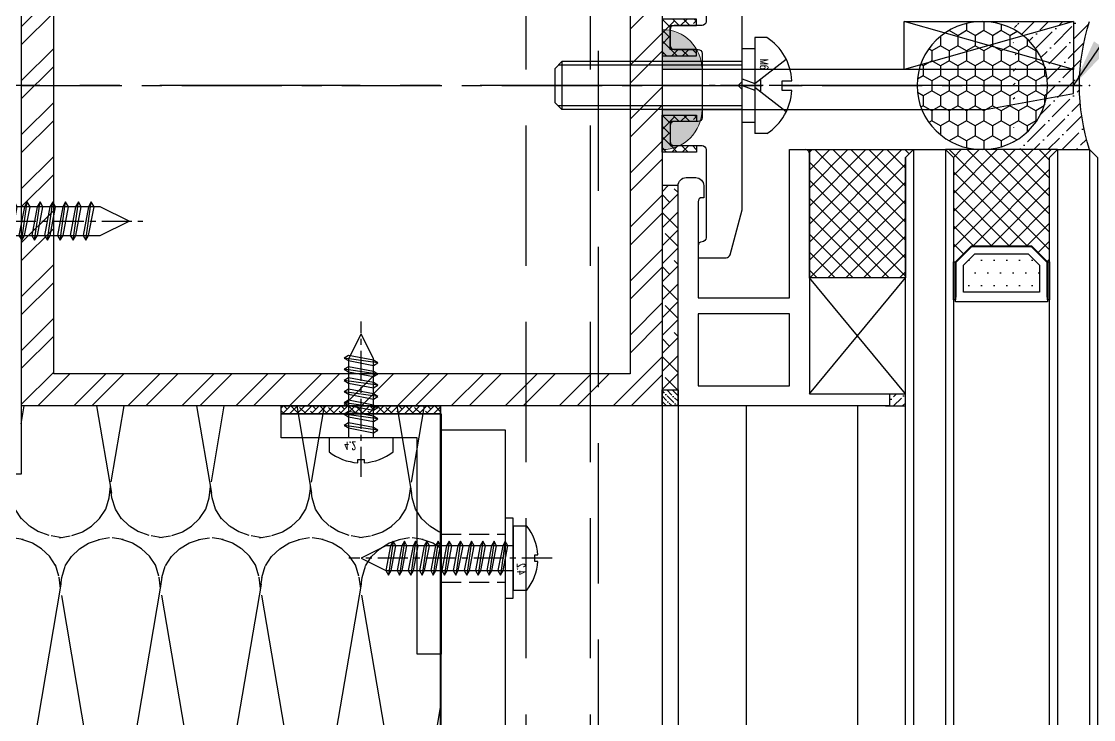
# Model space of a CAD drawing. Extents: x -160106 to 966792, y -663931 to 1550022.
# Drawn here: x -71054.2 to -70920.3, y -85244.6 to -85157.4 of the extents above; entities that cross this region are included whole.
import ezdxf
from ezdxf.enums import TextEntityAlignment as Align
from ezdxf.xclip import XClip

# ---------------------------------------------------------------- set-up
doc = ezdxf.new("R2010")
doc.units = 0
for name, pattern in [('AUSGEZOGEN', [0]), ('CENTER', [2, 1.25, -0.25, 0.25, -0.25]), ('ZN-CENTER', [2, 1.25, -0.25, 0.25, -0.25]), ('ZN-DASH', [0.35, 0.25, -0.1])]:
    doc.linetypes.add(name, pattern=pattern)
for name, color, linetype in [('!ZN1-填充-8', 8, 'Continuous'), ('!ZN3-其它材质幕墙-60', 60, 'Continuous'), ('!ZN3-玻璃幕墙-4', 4, 'Continuous'), ('!ZN4-辅助材料-1', 1, 'Continuous'), ('!ZN4-配件-11', 11, 'Continuous'), ('!ZN5-钢材投影-40', 40, 'Continuous'), ('!ZN5-铝材投影-112', 112, 'Continuous'), ('!ZN5-铝材断面-6', 6, 'Continuous'), ('!ZN6-虚线-8', 8, 'ZN-DASH'), ('!ZN6-轴线-1', 1, 'ZN-CENTER'), ('11紧固件', 11, 'Continuous'), ('2钢材断面', 2, 'Continuous'), ('A-HATCH-2', 251, 'Continuous'), ('A-SFCE', 30, 'Continuous'), ('A_Hatch', 8, 'Continuous'), ('DIM', 173, 'Continuous'), ('Fill', 8, 'Continuous'), ('ZX', 240, 'CENTER'), ('型材截面颜色', 253, 'Continuous')]:
    doc.layers.add(name, color=color, linetype=linetype)
for name, color, linetype, lineweight in [('0CABR-填充', 8, 'Continuous', 5), ('0CABR-密封材料、垫片', 195, 'Continuous', 9), ('0填充', 8, 'Continuous', 13)]:
    doc.layers.add(name, color=color, linetype=linetype, lineweight=lineweight)
doc.styles.add('DHTEXT-1', font='ROMANS.shx', dxfattribs={"width": 0.7, "bigfont": 'CHINESE.shx'})
doc.dimstyles.new('ZN4', dxfattribs={"dimscale": 4, "dimtxt": 2.5, "dimasz": 1.5, "dimexe": 1, "dimexo": 2, "dimgap": 0.9, "dimtad": 1, "dimdec": 0, "dimdsep": 46, "dimtxsty": 'DHTEXT-1', "dimblk": 'ARCHTICK', "dimcen": 2.5, "dimclrd": 173, "dimclre": 173, "dimclrt": 7, "dimazin": 2, "dimtfac": 1, "dimtix": 1, "dimtmove": 2, "dimatfit": 3, "dimfxl": 0, "dimarcsym": 0})

# ---------------------------------------------------------------- blocks, each defined once
blk = doc.blocks.new('20250822090122')
at = {"layer": 'A_Hatch'}
h = blk.add_hatch(dxfattribs=at)
h.set_pattern_fill('ANSI32', color=256)
h.set_pattern_definition([(45, (-80, -40), (-3.367596045400933, 3.367596045400933), []), (45, (-77.75493500000448, -40), (-3.367596045400933, 3.367596045400933), [])])
h.paths.add_polyline_path([(0, 40), (-80, 40), (-80, -40), (0, -40)])
h.paths.add_polyline_path([(-4, 36), (-4, -36), (-76, -36), (-76, 36)], flags=16)
at = {"layer": '2钢材断面'}
for points in [[(-80, 40), (0, 40), (0, -40), (-80, -40)], [(-76, 36), (-4, 36), (-4, -36), (-76, -36)]]:
    blk.add_lwpolyline(points, close=True, dxfattribs=at)
blk = doc.blocks.new('20230625105620')
at = {"layer": '0CABR-填充'}
h = blk.add_hatch(dxfattribs=at)
h.set_pattern_fill('ANSI38', color=256, scale=0.3, angle=90.00000000000001)
h.set_pattern_definition([(135, (669.6330778690171, -11486.45394119481), (-0.6735192090801863, -0.6735192090801866), []), (225, (669.6330778690171, -11486.45394119481), (-0.6735192090801858, -2.02055762724056), [2.38125, -1.42875])])
h.paths.add_polyline_path([(-5.199999999720603, 3.69999999992433), (-5.199999999953434, 4.500000000203727), (-8.5, 4.499999999970896), (-8.49999999976717, 7.499999999970896), (-5.199999999953434, 7.499999999970896), (-5.199999999953434, 8.300000000017462), (-9.49999999976717, 8.300000000017462), (-9.5, 3.69999999992433)])
h = blk.add_hatch(dxfattribs=at)
h.set_pattern_fill('ANSI38', color=256, scale=0.3, angle=90)
h.set_pattern_definition([(135, (669.6330778690754, -11486.45394119481), (-0.6735192090801865, -0.6735192090801864), []), (225, (669.6330778690754, -11486.45394119481), (-0.6735192090801867, -2.020557627240559), [2.38125, -1.42875])])
h.paths.add_polyline_path([(-5.199999999662396, 3.69999999992433), (-5.199999999895226, 4.500000000203727), (-8.499999999941792, 4.499999999970896), (-8.499999999708962, 7.499999999970896), (-5.199999999895226, 7.499999999970896), (-5.199999999895226, 8.300000000017462), (-9.499999999708962, 8.300000000017462), (-9.499999999941792, 3.69999999992433)])
h = blk.add_hatch(dxfattribs=at)
h.set_pattern_fill('ANSI38', color=256, scale=0.3, angle=90.00000000000001)
h.set_pattern_definition([(135, (669.6330778687843, -11498.45394119481), (-0.6735192090801863, -0.6735192090801866), []), (225, (669.6330778687843, -11498.45394119481), (-0.6735192090801858, -2.02055762724056), [2.38125, -1.42875])])
h.paths.add_polyline_path([(-5.199999999953434, -8.30000000007567), (-5.200000000186265, -7.499999999796273), (-8.50000000023283, -7.500000000029104), (-8.5, -4.500000000029104), (-5.200000000186265, -4.500000000029104), (-5.200000000186265, -3.699999999982538), (-9.5, -3.699999999982538), (-9.50000000023283, -8.30000000007567)])
h = blk.add_hatch(dxfattribs=at)
h.set_pattern_fill('ANSI38', color=256, scale=0.3, angle=90)
h.set_pattern_definition([(135, (669.6330778688425, -11498.45394119481), (-0.6735192090801865, -0.6735192090801864), []), (225, (669.6330778688425, -11498.45394119481), (-0.6735192090801867, -2.020557627240559), [2.38125, -1.42875])])
h.paths.add_polyline_path([(-5.199999999895226, -8.30000000007567), (-5.200000000128057, -7.499999999796273), (-8.500000000174623, -7.500000000029104), (-8.499999999941792, -4.500000000029104), (-5.200000000128057, -4.500000000029104), (-5.200000000128057, -3.699999999982538), (-9.499999999941792, -3.699999999982538), (-9.500000000174623, -8.30000000007567)])
at = {"layer": '!ZN4-辅助材料-1'}
for points in [[(-5.199999999662396, 3.69999999992433), (-5.199999999895226, 4.500000000203727), (-8.499999999941792, 4.499999999970896), (-8.499999999708962, 7.499999999970896), (-5.199999999895226, 7.499999999970896), (-5.199999999895226, 8.300000000017462), (-9.499999999708962, 8.300000000017462), (-9.499999999941792, 3.69999999992433), (-5.199999999662396, 3.69999999992433)], [(-5.199999999662396, -3.700000000215368), (-5.199999999895226, -4.500000000261934), (-8.499999999941792, -4.500000000261934), (-8.499999999708962, -7.500000000029104), (-5.199999999895226, -7.500000000261934), (-5.199999999895226, -8.30000000007567), (-9.499999999708962, -8.30000000007567), (-9.499999999941792, -3.699999999982538), (-5.199999999662396, -3.700000000215368)]]:
    blk.add_lwpolyline(points, dxfattribs=at)
at = {"layer": '!ZN5-铝材投影-112'}
blk.add_lwpolyline([(-4.499999999767169, 3.999999999970896), (-4.5, -4.000000000029104, -0.4142135623702536), (-4.999999999767169, -4.500000000029104), (-7.999999999767169, -4.500000000029104, 0.414213562373095), (-8.49999999976717, -5.000000000029104), (-8.49999999976717, -7.000000000029104, 0.414213562373095), (-7.999999999767169, -7.500000000029104), (-4.499999999476131, -7.500000000025466, -0.414213562373095), (-3.999999999476131, -8.000000000025466), (-3.999999999476131, -19.00000000002547, -0.414213562373095), (-4.499999999476131, -19.50000000002547, 0.414213562373095), (-4.999999999476131, -20.00000000002547), (-4.999999999476131, -21.50000000002547), (-1.491358648519963, -21.5000000000291, 0.3394542588629411), (-1.008395735407248, -21.12940952254576), (0.5, -15.5000000000291), (0.5, -0.5000000000291038), (0, -2.91038304567337e-11), (0.5, 0.4999999999708962), (0.5000000002328306, 15.4999999999709), (-1.008395735174417, 21.12940952248755, 0.3394542588629411), (-1.491358648519963, 21.4999999999709), (-4.999999999476131, 21.49999999996726), (-4.999999999476131, 19.99999999996726, 0.414213562373095), (-4.499999999476131, 19.49999999996726, -0.414213562373095), (-3.999999999476131, 18.99999999996726), (-3.999999999476131, 7.999999999967258, -0.414213562373095), (-4.499999999476131, 7.499999999967258), (-7.999999999767169, 7.499999999970896, 0.414213562373095), (-8.49999999976717, 6.999999999970896), (-8.49999999976717, 4.999999999970896, 0.414213562373095), (-7.999999999767169, 4.499999999970896), (-4.999999999767169, 4.499999999970896, -0.4142135623688329), (-4.499999999767169, 3.999999999970896)], format="xyb", close=True, dxfattribs=at)
at = {"layer": '0CABR-密封材料、垫片'}
for points in [[(-5.199999999720603, 3.69999999992433), (-5.199999999953434, 4.500000000203727), (-8.5, 4.499999999970896), (-8.49999999976717, 7.499999999970896), (-5.199999999953434, 7.499999999970896), (-5.199999999953434, 8.300000000017462), (-9.49999999976717, 8.300000000017462), (-9.5, 3.69999999992433), (-5.199999999720603, 3.69999999992433)], [(-5.199999999720603, -3.700000000215368), (-5.199999999953434, -4.500000000261934), (-8.5, -4.500000000261934), (-8.49999999976717, -7.500000000029104), (-5.199999999953434, -7.500000000261934), (-5.199999999953434, -8.30000000007567), (-9.49999999976717, -8.30000000007567), (-9.5, -3.699999999982538), (-5.199999999720603, -3.700000000215368)]]:
    blk.add_lwpolyline(points, dxfattribs=at)
blk = doc.blocks.new('*U3024')
at = {"linetype": 'ByBlock', "ltscale": 10}
for p, q in [((-3.099760062443238, 5.999999999999091), (-1.5997600624396, 5.999999999999091)), ((-1.5997600624396, -5.999999999999091), (-1.5997600624396, 5.999999999999091)), ((-1.5997600624396, -4.620044984873882), (-1.5997600624396, 4.620044984872013)), ((-1.5997600624396, 4.620044984872013), (0, 4.620044984872013)), ((0, 4.620044984872013), (0, -4.620044984873882)), ((-5.512308570388996, 3.264313849224891), (-1.5997600624396, 0.2324707128979036)), ((2.220446049250313e-16, 3.000000000002645), (22.5002399375644, 3.000000000000339)), ((22.50023993756076, -2.999999999986928), (22.50023993755713, 3.000000000014891)), ((22.50023993755713, 3.000000000014891), (23.40023993755858, 2.100000000013436)), ((2.220446049250313e-16, 2.55000000000389), (22.95023993756877, 2.549999999997793)), ((23.40023993756222, -2.100000000009119), (23.40023993755858, 2.100000000013436)), ((-6.199760062438145, 0.5999999999958163), (-4.999760062433779, 0.5999999999976353)), ((-4.999760062433779, 0.5999999999976353), (-4.999760062433779, -0.5999999999994543)), ((-2.359507198434585, 0.8212005739923881), (-2.359507198434585, -0.8212005739890408)), ((0, -9.343636975245317e-13), (-1.5997600624396, 0.5822434348437788)), ((-4.999760062433779, -0.5999999999994543), (-6.200041946336569, -0.6000000000067303)), ((-5.512308570388996, -3.264313849219434), (-1.5997600624396, -0.2324707128950645)), ((-0.0001236077368957922, -0.834518847842471), (-1.599883670176496, -0.2522754129977578)), ((0, -2.549999999996544), (22.95023993757604, -2.549999999997114)), ((22.50023993755713, -3.000000000014213), (23.40023993755858, -2.100000000012757)), ((2.220446049250313e-16, -2.999999999997355), (22.50023993756804, -2.999999999999661)), ((0, -4.620044984873882), (-1.5997600624396, -4.620044984873882)), ((-3.0997600624396, -5.999999999999091), (-1.5997600624396, -5.999999999999091))]:
    blk.add_line(p, q, dxfattribs=at)
at = {"color": 0, "linetype": 'ZN-CENTER', "ltscale": 3}
blk.add_line((-7.149760062439595, 2.968965134506063e-13), (25.2002399375604, 2.456684181638768e-12), dxfattribs=at)
at = {"linetype": 'ByBlock', "ltscale": 10}
for centre, radius, start, end in [((0.6289204536260513, 0.2696463704114649), 6.836666666661672, 123.0516276806388, 177.2303399897559), ((0.6289204536260513, -0.2696463704151029), 6.836666666662514, 182.7696600102441, 236.9483723193611)]:
    blk.add_arc(centre, radius, start, end, dxfattribs=at)
at = {"layer": 'Defpoints', "color": 0, "ltscale": 10, "style": 'DHTEXT-1', "width": 0.7}
blk.add_text('M6', height=1, rotation=90, dxfattribs=at).set_placement((-2.254738332375523, -2.651439335049475), align=Align.CENTER)
blk = doc.blocks.new('16胶缝')
at = {"layer": '!ZN1-填充-8', "ltscale": 0.1}
h = blk.add_hatch(dxfattribs=at)
h.set_pattern_fill('HONEY', color=256, scale=10, style=0)
h.set_pattern_definition([(4.818975183877585e-15, (-19679.56000236233, -11324.37131966545), (1.875, 1.08253175), [1.25, -2.5]), (120, (-19679.56000236233, -11324.37131966545), (-1.874999995903225, 1.082531757095823), [1.249999999999998, -2.499999999999997]), (60.00000000000003, (-19679.56000236233, -11324.37131966545), (4.096775418904741e-09, 2.165063507095822), [-2.499999999999998, 1.249999999999999])])
edge = h.paths.add_edge_path()
edge.add_ellipse((8.000000000182808, 13.40127735032729), major_axis=(-1.852811262691897e-12, -8.148750109612592), ratio=0.9817456533069091, start_angle=0, end_angle=360)
h = blk.add_hatch(dxfattribs=at)
h.set_pattern_fill('ANSI36', color=256, scale=10, style=0)
h.set_pattern_definition([(45.00000000000003, (-19679.575386873, -11324.37131966545), (0.6629126073623883, 2.430679560328756), [3.125, -0.625, 0, -0.625])])
edge = h.paths.add_edge_path()
edge.add_ellipse((8.015384510843433, 13.40127735032729), major_axis=(0.8733517820453444, 8.103544729698486), ratio=0.9813319895029027, start_angle=124.6262873536864, end_angle=247.3977371599691, ccw=False)
edge.add_arc((0.0005942590132690384, 10.19757702908555), 1.197577176534192, 269.97156881858757, 324.48671338471985, ccw=False)
edge.add_line((1.455191522836685e-11, 8.999999999992724), (1.091393642127514e-11, -1.818989403545856e-12))
edge.add_arc((8.000000000015461, -24.92179927315374), 26.17434008740905, 432.2031562990745, 467.7968437009381, ccw=False)
edge.add_line((16.00000000001455, 0), (16.00000000001091, 9.000000000003638))
edge.add_arc((16.00645417175474, 10.22705133927502), 1.227068313314542, 216.5905572920867, 269.6986325029304, ccw=False)
at = {"layer": '!ZN4-辅助材料-1', "color": 1, "ltscale": 0.1}
blk.add_arc((8.000000000014552, -24.92179927313555), 26.17434008739207, 72.20315629866607, 107.7968437013339, dxfattribs=at)
blk.add_ellipse((8.000000000182808, 13.40127735032729), major_axis=(-1.852811262691897e-12, -8.148750109612592), ratio=0.9817456533069091, dxfattribs=at)
blk.add_point((8.000000000014552, 7.275957614183426e-12), dxfattribs=at)
blk = doc.blocks.new('胶缝断面')
at = {"color": 7, "ltscale": 0.1, "extrusion": (0, 0, -1), "zscale": -1, "rotation": 180}
blk.add_blockref('16胶缝', (8, 5.456968210637569e-12), dxfattribs=at)
blk = doc.blocks.new('20230625110549')
at = {"layer": '!ZN1-填充-8', "ltscale": 20}
h = blk.add_hatch(color=256, dxfattribs=at)
h.dxf.hatch_style = 1
h.paths.add_polyline_path([(0, 5), (0, 0), (5, 0, 0.4142135623730951)])
at = {"layer": '0CABR-填充', "ltscale": 20}
blk.add_line((0, 0), (0, 5), dxfattribs=at)
blk.add_arc((0, 0), 5, 0, 90, dxfattribs=at)
blk = doc.blocks.new('20250822103150', base_point=(-89262.55327602196, -87415.13117897836))
at = {"layer": '!ZN4-辅助材料-1'}
blk.add_lwpolyline([(-89131.15327524142, -87413.13117784284), (-89152.31959590278, -87413.13230322828), (-89152.31959575377, -87407.13276996238), (-89131.15327509241, -87407.13164457693), (-89131.15327524142, -87413.13117784284), (-89152.31959575377, -87407.13276996238), (-89131.15327509241, -87407.13164457693), (-89152.31959590278, -87413.13230322828)], dxfattribs=at)
at = {"layer": '!ZN5-钢材投影-40'}
blk.add_lwpolyline([(-89142.15327716633, -87418.13194908516), (-89131.15327524142, -87416.13194908516), (-89131.15327524142, -87413.13117784284), (-89182.55327602196, -87413.13117784284), (-89182.55327602196, -87418.13117784284), (-89142.14942095472, -87418.13117784284)], close=True, dxfattribs=at)
at = {"layer": '0CABR-填充', "ltscale": 20}
blk.add_blockref('20230625110549', (-89182.55327602196, -87413.13117784284), dxfattribs=at)
at = {"layer": '0CABR-填充', "ltscale": 20, "xscale": -1, "rotation": 180}
blk.add_blockref('20230625110549', (-89182.55327602196, -87418.1311778428), dxfattribs=at)
blk = doc.blocks.new('20240131155736')
at = {"layer": '!ZN1-填充-8'}
h = blk.add_hatch(dxfattribs=at)
h.set_pattern_fill('ANSI36', color=256, scale=0.5, angle=270, style=0)
h.set_pattern_definition([(315, (4155.516182055328, -11794.82250172619), (1.543481520808761, -0.4209495056751171), [1.984375, -0.396875, 0, -0.396875])])
h.paths.add_polyline_path([(-0.7497986001617392, 0.7500036128367356), (-0.7497986001617392, -0.7500036128367356), (1.250202532093681, -0.7500036128367356), (1.250202532093681, 0.7500036128367356)])
at = {"layer": '!ZN4-辅助材料-1', "linetype": 'AUSGEZOGEN'}
blk.add_line((-1.250202532108233, 0.749996387068677), (1.250202532108233, 0.7500036128367356), dxfattribs=at)
blk = doc.blocks.new('20240131160147')
at = {"layer": '!ZN5-铝材断面-6'}
blk.add_lwpolyline([(-3.359996820086963, 1.24972521692689), (-3.360017300714389, 19.749725232934), (-0.8600173007143894, 19.749725232934), (-0.8599968200869625, -10.750274787526), (9.139988671027822, -10.75027476862306), (9.139988671027822, -12.25027476862306), (-17.2600001134706, -12.25027476875402), (-17.2600001134706, 15.24972523121687, -0.414213562373095), (-16.2600001134706, 16.24972523121687), (-15.06000012539153, 16.24972523121687, -0.414213562373095), (-14.06000012539153, 15.24972523121687), (-14.06000012539153, 13.74972523121687), (-14.2600001134706, 13.74972523121687, 0.414213562373095), (-14.7600001134706, 13.24972523121687), (-14.7600001134706, 1.249725235698861)], format="xyb", close=True, dxfattribs=at)
blk.add_lwpolyline([(-14.7600001134706, -0.7502747643011389), (-14.7600001134706, -9.750274768754025), (-3.359996820086963, -9.750274787525996), (-3.359996820086963, -0.7502747830731096)], close=True, dxfattribs=at)
at = {"layer": '!ZN1-填充-8', "ltscale": 50, "xscale": -1, "rotation": 180}
blk.add_blockref('20240131155736', (9.889797354408074, -11.50027115578996), dxfattribs=at)
blk = doc.blocks.new('20250822102610', base_point=(-89164.55327459493, -87453.63117898782))
at = {"layer": '!ZN1-填充-8'}
h = blk.add_hatch(dxfattribs=at)
h.set_pattern_fill('ANSI37', color=256, angle=-1.272221872585407e-14, style=0)
h.set_pattern_definition([(44.99999999999999, (0, 0), (-1.122532015133644, 1.122532015133644), []), (135, (0, 0), (-1.122532015133644, -1.122532015133644), [])])
edge = h.paths.add_edge_path()
edge.add_line((-89165.05327484866, -87423.13117512563), (-89151.55327484867, -87423.13118085341))
edge.add_line((-89151.55327484867, -87423.13118085341), (-89152.55327484867, -87424.13118000627))
edge.add_line((-89152.55327484867, -87424.13118000627), (-89152.55327484867, -87439.13118438769))
edge.add_line((-89152.55327484867, -87439.13118438769), (-89164.55327484867, -87439.13117682973))
edge.add_line((-89164.55327484867, -87439.13117682973), (-89164.55327484867, -87423.63117784967))
edge.add_arc((-89165.05327484867, -87423.63117512563), 0.5000000000074204, 359.9996878473482, 449.9999999983324)
at = {"layer": '!ZN1-填充-8', "ltscale": 100}
for p, q in [((-89152.5532746931, -87453.63117898782), (-89164.55327484867, -87439.13117682973)), ((-89164.55327459493, -87453.63117898782), (-89152.55327484867, -87439.13118438756))]:
    blk.add_line(p, q, dxfattribs=at)
at = {"layer": '!ZN4-辅助材料-1', "linetype": 'AUSGEZOGEN'}
blk.add_lwpolyline([(-89165.05327484866, -87423.13117512563), (-89151.55327484867, -87423.13118085341), (-89152.55327484867, -87424.13118000627), (-89152.55327484867, -87439.13118438769), (-89164.55327484867, -87439.13117682973), (-89164.55327484867, -87423.63117784967, 0.4142151580810171), (-89165.05327484866, -87423.13117512563), (-89165.05327484866, -87423.13117512563)], format="xyb", dxfattribs=at)
blk.add_lwpolyline([(-89152.55327484867, -87439.13118438768), (-89164.55327467559, -87439.13117716176), (-89164.55327469764, -87442.13117353823)], dxfattribs=at)
blk.add_lwpolyline([(-89164.55327459965, -87439.13117716176), (-89164.55327459493, -87453.63117898782), (-89152.5532746931, -87453.63117898782), (-89152.55327469783, -87439.13117716176)], close=True, dxfattribs=at)
blk = doc.blocks.new('20250822103338', base_point=(-89182.55327602196, -87455.13117897836))
at = {"layer": '0填充'}
h = blk.add_hatch(dxfattribs=at)
h.set_pattern_fill('ANSI38', color=256, angle=360, style=0)
h.set_pattern_definition([(45, (0, 0), (-1.122532015133644, 1.122532015133644), []), (134.9999999999999, (0, 0), (-3.367596045400932, 1.122532015133645), [3.96875, -2.38125])])
h.paths.add_polyline_path([(-89182.553276022, -87453.13117897836), (-89180.55327602198, -87453.13117897836), (-89180.55327602211, -87427.6311789784), (-89182.55327602211, -87427.6311789784)])
at = {"layer": '型材截面颜色', "ltscale": 60}
h = blk.add_hatch(dxfattribs=at)
h.set_pattern_fill('ANSI36', color=256, scale=0.3, angle=90.00000000000001)
h.set_pattern_definition([(135, (0, 0), (-0.9260889124852567, 0.2525697034050699), [1.190625, -0.238125, 0, -0.238125])])
h.paths.add_polyline_path([(-89182.55327602196, -87455.13117898106), (-89182.55327602196, -87453.13104161006), (-89180.55326710995, -87453.1311102956), (-89180.55326710995, -87455.13124766659)])
at = {"layer": '!ZN4-辅助材料-1'}
for points in [[(-89180.55327602195, -87427.6311789784), (-89182.55327602195, -87427.6311789784), (-89182.55327602196, -87453.13117897836), (-89180.55327602196, -87453.13117897836)], [(-89182.55327602196, -87455.13117897836), (-89182.55327602196, -87453.13104160737), (-89180.55326570052, -87453.13103338321), (-89180.55326570052, -87455.1311707542)]]:
    blk.add_lwpolyline(points, close=True, dxfattribs=at)
at = {"layer": '0CABR-密封材料、垫片'}
blk.add_lwpolyline([(-89180.55327602195, -87427.6311789784), (-89182.55327602195, -87427.6311789784), (-89182.55327602196, -87455.13117897836), (-89180.55327602196, -87455.13117897836)], close=True, dxfattribs=at)
blk = doc.blocks.new('20250822103828')
at = {"layer": '!ZN4-辅助材料-1', "ltscale": 100}
for name, p in [('20250822102610', (18.40000010126096, 1.499999990541255)), ('20250822103338', (0, 0))]:
    blk.add_blockref(name, p, dxfattribs=at)
at = {"layer": '!ZN6-虚线-8', "ltscale": 50}
blk.add_blockref('20240131160147', (19.26000011348515, 12.25027476875402), dxfattribs=at)
blk = doc.blocks.new('*U1861')
at = {"layer": '!ZN1-填充-8'}
h = blk.add_hatch(dxfattribs=at)
h.set_pattern_fill('ANSI37', color=256, scale=0.5, style=0)
h.set_pattern_definition([(45, (104147.152268232, 29987.51196815458), (-1.122532015133644, 1.122532015133644), []), (135, (104147.152268232, 29987.51196815458), (-1.122532015133644, -1.122532015133644), [])])
h.paths.add_polyline_path([(-5.000001026521204, -7.999999998435669), (-19.0000010265212, -7.999999998435669), (-18.0000010265212, -8.99999999843567), (-18.0000010265212, -21.99999999843567), (-17.7500010265212, -21.99999999843567), (-15.7500010265212, -19.99999999843567), (-8.250001026521204, -19.99999999843567), (-6.250001026521204, -21.99999999843567), (-6.000001026521204, -21.99999999843567), (-6.000001026521204, -8.99999999843567)])
h = blk.add_hatch(dxfattribs=at)
h.set_pattern_fill('DOTS', color=8, angle=-1.272221872585407e-14, style=0)
h.set_pattern_definition([(0, (104147.152268232, 29987.51196815458), (0.7937500000000003, 1.5875), [0, -1.5875])])
h.paths.add_polyline_path([(-15.33578673216107, -21.00000143289799), (-8.664213388663484, -21.00000143289799), (-7.249997335646185, -22.41421748591165), (-7.249997335646185, -25.80000143289726), (-16.74999733564619, -25.80000143289726), (-16.74999733564619, -22.41421203638674)])
for points in [[(-18, -26.75000102790364), (-18, -22.00000102790364), (-17.75, -22.00000102790364), (-17.75, -26.75000102790364)], [(-6.25, -26.75000102790364), (-6.25, -22.00000102790364), (-6, -22.00000102790364), (-6, -26.75000102790364)]]:
    blk.add_hatch(color=256, dxfattribs=at).paths.add_polyline_path(points)
for p, q in [((-23, -8.000001027907274), (-23.00000000001455, -425.0000000610999)), ((-19.00000102947524, -7.999999998435669), (-19.00000102947524, -424.9999990316319)), ((-4.999999091349309, -7.999999998435669), (-4.999999091363861, -424.9999990316319)), ((-1.000000120824552, -8.000001027907274), (-1.000000120839104, -425.0000000610999))]:
    blk.add_line(p, q, dxfattribs=at)
at = {"layer": '!ZN3-玻璃幕墙-4'}
for points in [[(-24.00000000001455, -425.0000000610999), (-24, -9.000001027907274), (-23, -8.000001027907274), (-19, -8.000001027907274), (-18, -9.000001027907274), (-18.00000000001455, -425.0000000610999)], [(-6.000000000014552, -425.0000000610999), (-6, -9.000001027903636), (-5, -8.000001027903636), (-1, -8.000001027903636), (0, -9.000001027903636), (-1.455191522836685e-11, -425.0000000610999)]]:
    blk.add_lwpolyline(points, dxfattribs=at)
at = {"layer": '!ZN4-辅助材料-1'}
for points in [[(-5.000001026521204, -7.999999998435669), (-19.0000010265212, -7.999999998435669), (-18.0000010265212, -8.99999999843567), (-18.0000010265212, -21.99999999843567), (-17.7500010265212, -21.99999999843567), (-15.7500010265212, -19.99999999843567), (-8.250001026521204, -19.99999999843567), (-8.250001026521204, -19.99999999843567), (-6.250001026521204, -21.99999999843567), (-6.000001026521204, -21.99999999843567), (-6.000001026521204, -8.99999999843567), (-5.000001026521204, -7.999999998435669)], [(-15.74999993958045, -20.00000102790364), (-8.250000060419552, -20.00000102790364), (-6.250000060419552, -22.00000102790364), (-6.250000060419552, -27.00000102790364), (-17.75000006041955, -27.00000102790364), (-17.75000006041955, -22.00000102790364)], [(-15.33578673216107, -21.00000143289799), (-8.664213388663484, -21.00000143289799), (-7.249997335646185, -22.41421748591165), (-7.249997335646185, -25.80000143289726), (-16.74999733564619, -25.80000143289726), (-16.74999733564619, -22.41421203638674)], [(-18, -26.75000102790364), (-18, -22.00000102790364), (-17.75, -22.00000102790364), (-17.75, -26.75000102790364)], [(-6.25, -26.75000102790364), (-6.25, -22.00000102790364), (-6, -22.00000102790364), (-6, -26.75000102790364)]]:
    blk.add_lwpolyline(points, close=True, dxfattribs=at)
blk.add_lwpolyline([(-17.74999853286135, -26.40000038206927), (-17.65000006041373, -26.40000038206927), (-17.65000006041373, -22.04142079812664), (-15.70857608562801, -20.09999682333728), (-8.291423709393712, -20.09999682333728), (-6.349998532867176, -22.04142199986745), (-6.349998532867176, -26.40000102790509), (-6.250000060419552, -26.40000102790509), (-6.349998532867176, -26.40000102790509)], dxfattribs=at)
at = {"layer": '!ZN5-钢材投影-40', "ltscale": 0.3}
blk.add_line((-54.39999999999418, 531.9147828401801), (-54.39999999999418, -425.0000000610999), dxfattribs=at)
at = {"layer": '!ZN5-铝材投影-112'}
for p, q in [((-52.40170605068852, -39.99999999995634), (-52.40170605068852, -425.0000000610999)), ((-43.9017349172791, -39.99999999995634), (-43.9017349172791, -425.0000000610999)), ((-30.00001585268183, -39.99999999995634), (-30.00001585268183, -425.0000000610999))]:
    blk.add_line(p, q, dxfattribs=at)
at = {"layer": '!ZN6-虚线-8', "color": 8, "linetype": 'ZN-DASH', "ltscale": 70}
blk.add_line((-62.39999999999418, 531.9147828401801), (-62.39999999999418, -425.0000000610999), dxfattribs=at)
at = {"layer": 'Defpoints', "color": 250}
for p in [(-24.00000205304241, -8.000001027903636), (-18, -7.999999998435669), (-6, -7.999999998435669), (-6.000001026521204, -20.00000102790364)]:
    blk.add_point(p, dxfattribs=at)
at = {"layer": 'ZX', "ltscale": 10}
blk.add_line((-134.3999999999942, 0), (0, 0), dxfattribs=at)
at = {"layer": '!ZN4-辅助材料-1', "ltscale": 100}
for name, p in [('20250822103150', (-134.3999999999942, 0)), ('20250822103828', (-54.39999999999418, -40))]:
    blk.add_blockref(name, p, dxfattribs=at)
at = {"layer": '!ZN4-辅助材料-1', "rotation": 270}
blk.add_blockref('胶缝断面', (-1.000000120824552, 1.2082455214113e-07), dxfattribs=at)
at = {"layer": '!ZN4-配件-11', "color": 1, "rotation": 180}
blk.add_blockref('*U3024', (-44.40000000005239, 1.557054929435253e-09), dxfattribs=at)
at = {"layer": '!ZN5-铝材断面-6', "ltscale": 100}
blk.add_blockref('20250822090122', (-54.39999999999418, 0), dxfattribs=at)
at = {"layer": '0CABR-填充', "ltscale": 20}
blk.add_blockref('20230625105620', (-44.9000000001688, 0), dxfattribs=at)
blk = doc.blocks.new('*U2281')
at = {"linetype": 'ByBlock', "ltscale": 10}
for p, q in [((0, 1.550000000000024), (9.895000016689004, 1.549999999999739)), ((0.9859588387780631, 2.110000000000021), (1.57904116122194, -2.110000000000007)), ((2.385958838778063, 2.109999999999977), (2.97904116122194, -2.110000000000051)), ((3.785958838778063, 2.109999999999933), (4.37904116122194, -2.110000000000094)), ((5.185958838778062, 2.109999999999889), (5.779041161221939, -2.110000000000138)), ((6.585958838778063, 2.109999999999845), (7.17904116122194, -2.110000000000182)), ((7.985958838778063, 2.109999999999801), (8.57904116122194, -2.110000000000226)), ((9.385958838778063, 2.109999999999757), (9.97904116122194, -2.11000000000027)), ((9.895000016689004, 1.549999999999739), (13, -2.927436071331612e-13)), ((13, -2.927436071331612e-13), (9.895000016689004, -1.550000000000255)), ((9.895000016689004, -1.550000000000255), (0, -1.549999999999945))]:
    blk.add_line(p, q, dxfattribs=at)
at = {"color": 0, "linetype": 'CENTER', "ltscale": 3}
blk.add_line((-4.851510917911964, 2.913225216616411e-13), (14.54315256367451, -8.526512829121202e-15), dxfattribs=at)
at = {"linetype": 'ByBlock', "ltscale": 10}
blk.add_lwpolyline([(-3.087680633323398, 0.4000000000000909, -0.1514667514007003), (-1.723475382979757, 4), (0, 4), (0, -4), (-1.723475382979757, -4, -0.1514667514007005), (-3.087680633323398, -0.4000000000000892), (-2.699999999999932, -0.3999999999999773), (-2.699999999999932, 0.4000000000000341)], format="xyb", close=True, dxfattribs=at)
for points in [[(1.255725010475717, -1.549999999999976), (0.6626426880318403, 1.550000000000018), (0.9859588387779494, 2.109999999999935), (1.309274989524115, 1.550000000000018), (1.902357311968163, -1.549999999999976), (1.57904116122194, -2.10999999999995)], [(2.655725010475717, -1.55000000000002), (2.06264268803184, 1.549999999999975), (2.385958838777949, 2.109999999999892), (2.709274989524115, 1.549999999999975), (3.302357311968163, -1.55000000000002), (2.97904116122194, -2.109999999999994)], [(4.055725010475717, -1.550000000000064), (3.46264268803184, 1.549999999999931), (3.785958838777949, 2.109999999999848), (4.109274989524115, 1.549999999999931), (4.702357311968163, -1.550000000000064), (4.37904116122194, -2.110000000000038)], [(5.455725010475716, -1.550000000000108), (4.86264268803184, 1.549999999999887), (5.185958838777949, 2.109999999999804), (5.509274989524115, 1.549999999999887), (6.102357311968162, -1.550000000000108), (5.779041161221939, -2.110000000000082)], [(6.855725010475717, -1.550000000000152), (6.26264268803184, 1.549999999999843), (6.585958838777949, 2.10999999999976), (6.909274989524115, 1.549999999999843), (7.502357311968162, -1.550000000000152), (7.17904116122194, -2.110000000000126)], [(8.255725010475718, -1.550000000000196), (7.66264268803184, 1.549999999999799), (7.985958838777949, 2.109999999999716), (8.309274989524116, 1.549999999999799), (8.902357311968164, -1.550000000000196), (8.57904116122194, -2.11000000000017)], [(9.655725010475717, -1.55000000000024), (9.06264268803184, 1.549999999999755), (9.385958838777949, 2.109999999999672), (9.709274989524115, 1.549999999999755), (10.30235731196816, -1.55000000000024), (9.97904116122194, -2.110000000000213)]]:
    blk.add_lwpolyline(points, close=True, dxfattribs=at)
at = {"layer": 'Defpoints', "color": 0, "ltscale": 10, "style": 'DHTEXT-1', "width": 0.7}
blk.add_text('4.2', height=1, rotation=90, dxfattribs=at).set_placement((-0.4943080637851551, -1.360906739295894), align=Align.CENTER)
blk = doc.blocks.new('*U2280')
at = {"linetype": 'ByBlock', "ltscale": 10}
for p, q in [((0, 1.550000000000024), (15.895000016689, 1.549999999999744)), ((0.9859588387780631, 2.110000000000021), (1.57904116122194, -2.110000000000007)), ((2.385958838778063, 2.109999999999994), (2.97904116122194, -2.110000000000034)), ((3.785958838778063, 2.109999999999967), (4.37904116122194, -2.110000000000061)), ((5.185958838778062, 2.10999999999994), (5.779041161221939, -2.110000000000087)), ((6.585958838778063, 2.109999999999913), (7.17904116122194, -2.110000000000114)), ((7.985958838778063, 2.109999999999886), (8.57904116122194, -2.110000000000142)), ((9.385958838778063, 2.109999999999859), (9.97904116122194, -2.110000000000168)), ((10.78595883877806, 2.109999999999832), (11.37904116122194, -2.110000000000196)), ((12.18595883877806, 2.109999999999805), (12.77904116122194, -2.110000000000222)), ((13.58595883877806, 2.109999999999778), (14.17904116122194, -2.110000000000249)), ((14.98595883877806, 2.109999999999751), (15.57904116122194, -2.110000000000277)), ((15.895000016689, 1.549999999999744), (19, -2.884803507186006e-13)), ((19, -2.884803507186006e-13), (15.895000016689, -1.550000000000251)), ((15.895000016689, -1.550000000000251), (0, -1.549999999999945))]:
    blk.add_line(p, q, dxfattribs=at)
at = {"color": 0, "linetype": 'CENTER', "ltscale": 3}
blk.add_line((-4.851510917911964, 2.913225216616411e-13), (20.54315256367451, -4.2632564145606e-15), dxfattribs=at)
at = {"linetype": 'ByBlock', "ltscale": 10}
blk.add_lwpolyline([(-3.087680633323398, 0.4000000000000909, -0.1514667514007003), (-1.723475382979757, 4), (0, 4), (0, -4), (-1.723475382979757, -4, -0.1514667514007005), (-3.087680633323398, -0.4000000000000892), (-2.699999999999932, -0.3999999999999773), (-2.699999999999932, 0.4000000000000341)], format="xyb", close=True, dxfattribs=at)
for points in [[(1.255725010475717, -1.549999999999976), (0.6626426880318403, 1.550000000000018), (0.9859588387779494, 2.109999999999935), (1.309274989524115, 1.550000000000018), (1.902357311968163, -1.549999999999976), (1.57904116122194, -2.10999999999995)], [(2.655725010475717, -1.550000000000003), (2.06264268803184, 1.549999999999991), (2.385958838777949, 2.109999999999908), (2.709274989524115, 1.549999999999991), (3.302357311968163, -1.550000000000003), (2.97904116122194, -2.109999999999977)], [(4.055725010475717, -1.55000000000003), (3.46264268803184, 1.549999999999965), (3.785958838777949, 2.109999999999881), (4.109274989524115, 1.549999999999965), (4.702357311968163, -1.55000000000003), (4.37904116122194, -2.110000000000004)], [(5.455725010475716, -1.550000000000057), (4.86264268803184, 1.549999999999937), (5.185958838777949, 2.109999999999855), (5.509274989524115, 1.549999999999937), (6.102357311968162, -1.550000000000057), (5.779041161221939, -2.110000000000031)], [(6.855725010475717, -1.550000000000084), (6.26264268803184, 1.549999999999911), (6.585958838777949, 2.109999999999828), (6.909274989524115, 1.549999999999911), (7.502357311968162, -1.550000000000084), (7.17904116122194, -2.110000000000058)], [(8.255725010475718, -1.550000000000111), (7.66264268803184, 1.549999999999883), (7.985958838777949, 2.1099999999998), (8.309274989524116, 1.549999999999883), (8.902357311968164, -1.550000000000111), (8.57904116122194, -2.110000000000085)], [(9.655725010475717, -1.550000000000138), (9.06264268803184, 1.549999999999857), (9.385958838777949, 2.109999999999774), (9.709274989524115, 1.549999999999857), (10.30235731196816, -1.550000000000138), (9.97904116122194, -2.110000000000111)], [(11.05572501047572, -1.550000000000165), (10.46264268803184, 1.54999999999983), (10.78595883877795, 2.109999999999746), (11.10927498952411, 1.54999999999983), (11.70235731196816, -1.550000000000165), (11.37904116122194, -2.110000000000139)], [(12.45572501047572, -1.550000000000192), (11.86264268803184, 1.549999999999803), (12.18595883877795, 2.10999999999972), (12.50927498952412, 1.549999999999803), (13.10235731196816, -1.550000000000192), (12.77904116122194, -2.110000000000166)], [(13.85572501047572, -1.550000000000219), (13.26264268803184, 1.549999999999776), (13.58595883877795, 2.109999999999693), (13.90927498952411, 1.549999999999776), (14.50235731196816, -1.550000000000219), (14.17904116122194, -2.110000000000193)], [(15.25572501047572, -1.550000000000246), (14.66264268803184, 1.549999999999749), (14.98595883877795, 2.109999999999665), (15.30927498952412, 1.549999999999749), (15.90235731196816, -1.550000000000246), (15.57904116122194, -2.11000000000022)]]:
    blk.add_lwpolyline(points, close=True, dxfattribs=at)
at = {"layer": 'Defpoints', "color": 0, "ltscale": 10, "style": 'DHTEXT-1', "width": 0.7}
blk.add_text('4.2', height=1, rotation=90, dxfattribs=at).set_placement((-0.4943080637851551, -1.360906739295894), align=Align.CENTER)
blk = doc.blocks.new('*U1430')
at = {"linetype": 'ByBlock', "ltscale": 10}
blk.add_lwpolyline([(0, -5), (1, -5), (1, 5), (0, 5)], close=True, dxfattribs=at)
blk = doc.blocks.new('20250828112527')
at = {"layer": '!ZN6-虚线-8', "color": 8, "linetype": 'ZN-DASH', "ltscale": 70}
blk.add_line((108.0017155648384, 240.0000000000036), (108.0017155648384, -179.9999999999964), dxfattribs=at)
blk.add_lwpolyline([(116.0017155648384, 240.0000000000036), (116.0017155648384, -179.9999999999964), (-65.99999940904672, -179.9999999999964), (-65.99999940904672, 240.0000000000036)], close=True, dxfattribs=at)
blk = doc.blocks.new('*U2283')
at = {"linetype": 'ByBlock', "ltscale": 10}
for p, q in [((0, 1.7899998674459), (12.38000001907299, 1.790001397150355)), ((0.980701996714231, 2.400000000000386), (1.655298003285623, -2.399999999999796)), ((2.580701996714217, 2.400000210272508), (3.255298003285609, -2.399999789727674)), ((4.180701996714204, 2.40000042054463), (4.855298003285595, -2.399999579455552)), ((5.780701996714191, 2.400000630816753), (6.455298003285582, -2.399999369183429)), ((7.380701996714176, 2.400000841088874), (8.055298003285568, -2.399999158911307)), ((8.980701996714163, 2.400001051360997), (9.655298003285555, -2.399998948639185)), ((10.58070199671415, 2.400001261633119), (11.25529800328554, -2.399998738367063)), ((12.38000001907299, 1.790001397150355), (16, 1.626980552060786e-06)), ((16, 1.626980552060786e-06), (12.38000001907299, -1.789998580962678)), ((12.38000001907299, -1.789998580962678), (0, -1.790000231097598))]:
    blk.add_line(p, q, dxfattribs=at)
at = {"color": 0, "linetype": 'CENTER', "ltscale": 3}
blk.add_line((-5.42402482348062, 2.951201566112061e-13), (17.70672576295199, 2.948752353404415e-13), dxfattribs=at)
at = {"linetype": 'ByBlock', "ltscale": 10}
blk.add_lwpolyline([(-3.299999999999955, 0.4000000000003876), (-3.689993742175107, 0.3999999999999488, -0.1474780726293994), (-2.137196594791703, 4.750000000000297), (0, 4.750000000000293), (0, -4.749999999999703), (-2.137196594791703, -4.749999999999703, -0.1474780726293994), (-3.689993742175107, -0.3999999999993538), (-3.299999999999955, -0.3999999999995669)], format="xyb", close=True, dxfattribs=at)
for points in [[(1.303114339079855, -1.789999999999669), (0.6285183325084631, 1.790000000000258), (0.980701996714231, 2.400000000000158), (1.332885660919771, 1.790000000000258), (2.00748166749139, -1.789999999999669), (1.655298003285623, -2.399999999999796)], [(2.903114339079841, -1.789999789727547), (2.228518332508449, 1.790000210272381), (2.580701996714217, 2.400000210272281), (2.932885660919758, 1.790000210272381), (3.607481667491377, -1.789999789727547), (3.255298003285609, -2.399999789727674)], [(4.503114339079827, -1.789999579455424), (3.828518332508436, 1.790000420544503), (4.180701996714204, 2.400000420544403), (4.532885660919744, 1.790000420544503), (5.207481667491363, -1.789999579455424), (4.855298003285595, -2.399999579455552)], [(6.103114339079815, -1.789999369183302), (5.428518332508423, 1.790000630816625), (5.780701996714191, 2.400000630816525), (6.132885660919731, 1.790000630816625), (6.80748166749135, -1.789999369183302), (6.455298003285582, -2.399999369183429)], [(7.7031143390798, -1.78999915891118), (7.028518332508408, 1.790000841088747), (7.380701996714176, 2.400000841088647), (7.732885660919717, 1.790000841088747), (8.407481667491336, -1.78999915891118), (8.055298003285568, -2.399999158911307)], [(9.303114339079787, -1.789998948639058), (8.628518332508396, 1.79000105136087), (8.980701996714163, 2.400001051360769), (9.332885660919704, 1.79000105136087), (10.00748166749132, -1.789998948639058), (9.655298003285555, -2.399998948639185)], [(10.90311433907977, -1.789998738366936), (10.22851833250838, 1.790001261632992), (10.58070199671415, 2.400001261632892), (10.93288566091969, 1.790001261632992), (11.60748166749131, -1.789998738366936), (11.25529800328554, -2.399998738367063)]]:
    blk.add_lwpolyline(points, close=True, dxfattribs=at)
at = {"layer": 'Defpoints', "color": 0, "ltscale": 10, "style": 'DHTEXT-1', "width": 0.7}
blk.add_text('4.8', height=1, rotation=90, dxfattribs=at).set_placement((-0.4943080637851551, -1.360906739296144), align=Align.CENTER)
blk = doc.blocks.new('A$C6990e299')
at = {"layer": '!ZN1-填充-8', "ltscale": 20}
h = blk.add_hatch(dxfattribs=at)
h.set_pattern_fill('防火棉', color=256, scale=0.5)
h.set_pattern_definition([(99.64827059999992, (131.8499933470157, -192.1370329530037), (-24.99999983534743, 148.4693163856808), [37.29130929999989, -2573.100299999993]), (97.19770699999998, (138.0999928470119, -155.3732022530166), (-12.49999988970169, 49.48977184297799), [1.425224665, -98.34049999999998]), (106.418857, (137.9214214470121, -153.9592087530182), (-74.99999641815128, 247.4488617341187), [1.47410607, -308.088165]), (123.292959, (137.5047547970171, -152.5452152530052), (-62.49999813295384, 98.97954485851588), [1.409694234999995, -294.6260949999989]), (137.02891, (136.7309452470072, -151.3668873530114), (-49.99999978541809, 49.48977210391003), [1.38295463, -289.037515]), (147.989097, (135.719040497017, -150.4242250030075), (-162.4999984445953, 98.97954572307594), [1.33375323, -278.754425]), (161.002609, (134.5880880970071, -149.7172282530082), (-137.4999994241764, 49.48977248290976), [1.44791037, -302.613265]), (170.23292, (133.219040497017, -149.2458971030137), (-274.9999989593759, 49.48977434981889), [1.389183084999996, -290.3392599999989]), (9.76707954, (130.4809453470079, -149.2458971030137), (274.999999355857, 49.48977214690497), [1.389183085, -290.33926]), (18.9973908, (129.1118978470186, -149.7172282530082), (137.4999995969283, 49.48977200294426), [1.447910369999996, -302.6132649999989]), (32.01090240000001, (127.9809453470079, -150.4242250030075), (162.4999994731554, 98.97954403409912), [1.33375323, -278.754425]), (42.9710899, (126.9690408470196, -151.3668873530114), (49.99999987179405, 49.48977201664356), [1.38295463, -289.037515]), (56.70704010000001, (126.1952313470101, -152.5452152530052), (62.49999965846526, 98.97954389598041), [1.409694235, -294.626095]), (73.5811422, (125.7785643470124, -153.9592087530182), (74.99999985400477, 247.4488606925742), [1.47410607, -308.088165]), (82.80229290000001, (125.5999933470157, -155.3732022530166), (12.4999997776537, 49.48977184622007), [1.425224665, -98.34049999999999]), (80.35172929999999, (131.8499933470157, -192.1370329530037), (25.00000007475824, 148.4693163453995), [37.29130929999986, -2573.100299999991]), (9.76707954, (125.5999933470157, -198.5000036530109), (274.999999355857, 49.48977214690497), [1.389183085, -290.33926]), (18.9973908, (126.9690408470196, -198.2643380730151), (149.9999995884369, 49.48977200035743), [1.447910369999996, -302.6132649999989]), (32.01090240000001, (128.338088347009, -197.793006908003), (74.9999997738665, 49.48977203162625), [1.33375323, -278.754425]), (42.9710899, (129.4690408470196, -197.0860101630096), (49.99999987179405, 49.48977201664356), [1.38295463, -289.037515]), (56.70704010000001, (130.4809453470079, -196.1433478380059), (99.9999996044859, 148.4693160980749), [1.409694235, -294.626095]), (73.5811422, (131.2547548470175, -194.965019928015), (12.49999990901289, 49.48977189928469), [1.47410607, -308.088165]), (82.80229290000001, (131.6714218470152, -193.5510264380137), (12.4999997776537, 49.48977184622007), [1.425224665, -98.34049999999999]), (97.19770699999998, (132.0285643470124, -193.5510264380137), (-12.49999988970169, 49.48977184297799), [1.425224665, -98.34049999999998]), (106.418857, (132.4452313470101, -194.965019928015), (-12.49999923718973, 49.48977206816447), [1.47410607, -308.088165]), (123.292959, (133.219040497017, -196.1433478380059), (-99.99999730159095, 148.469317649659), [1.409694234999995, -294.6260949999989]), (137.02891, (134.2309452470072, -197.0860101630096), (-162.4999992636433, 148.4693162715198), [1.38295463, -289.037515]), (147.989097, (135.361897647017, -197.793006908003), (-74.99999926356202, 49.4897728043052), [1.33375323, -278.754425]), (161.002609, (136.7309452470072, -198.2643380730151), (-149.999999415685, 49.48977252395616), [1.44791037, -302.613265]), (170.23292, (138.0999928470119, -198.5000036530109), (-274.9999989593759, 49.48977434981889), [1.389183084999996, -290.3392599999989])])
h.paths.add_polyline_path([(1.5, 1.499999999956344), (1.5, -198.50000365304), (217.9999831885798, -198.50000365304), (217.9999831885798, 10.00000330156763), (165.5999831886875, 10.00000330159673), (165.5999724257563, 1.499961917827022)])
at = {"layer": '!ZN1-填充-8'}
blk.add_lwpolyline([(1.5, 1.499999999956344), (1.5, -198.50000365304), (217.9999831885798, -198.50000365304), (217.9999831885798, 10.00000330156763), (165.5999831886875, 10.00000330159673), (165.5999724257563, 1.499961917827022)], close=True, dxfattribs=at)
at = {"layer": '!ZN4-配件-11', "color": 1, "extrusion": (0, 0, -1), "zscale": -1, "rotation": 180}
blk.add_blockref('*U2283', (-163.0999831886875, 33.08501023010467), dxfattribs=at)
blk = doc.blocks.new('20250828170426')
at = {"layer": 'A-HATCH-2'}
h = blk.add_hatch(dxfattribs=at)
h.set_pattern_fill('钢筋混凝土', color=8, scale=20, style=0)
h.set_pattern_definition([(45, (1653514.358759702, -568207.45202634), (-35.35533905932738, 35.35533905932738), []), (49.99999999999999, (1653514.358759702, -568207.45202634), (143.4520365201507, -12.55042699651902), [15, -165]), (355, (1653514.358759702, -568207.45202634), (-27.7502667226, 150.4384267400024), [12, -132]), (100.4514, (1653526.313095702, -568208.49789434), (115.7018763428043, 137.8879084121907), [12.748038, -140.2284224]), (46.18420000000001, (1653514.358759702, -568167.45202634), (213.4482097251289, -33.10380286580362), [22.5, -247.5]), (96.6356, (1653532.146108702, -568170.21068774), (186.9325411097407, 194.8235741800883), [19.1220576, -210.3426]), (351.1842, (1653514.358759702, -568167.45202634), (186.9323890267254, 194.8237201850649), [18, -198]), (21, (1653534.358759702, -568177.45202634), (119.3814104236923, -80.52377813306776), [15, -165]), (326.0000000000001, (1653534.358759702, -568177.45202634), (48.66306638431634, 145.0300090093706), [12, -132]), (71.4514, (1653544.307206302, -568184.16234754), (168.044525716298, 64.50609934199048), [12.748038, -140.2284224]), (37.50000000000001, (1653514.358759702, -568207.45202634), (2.431971063458134, 66.5787707662623), [0, -130.4, 0, -134, 0, -132.5]), (7.499999999999999, (1653514.358759702, -568207.45202634), (52.61390748842972, 78.88234237647205), [0, -76.39999999999999, 0, -127.4, 0, -50.5]), (327.5, (1653469.758759702, -568207.45202634), (106.7644872344818, -4.510974346875951), [0, -50, 0, -156, 0, -207]), (317.5, (1653449.758759702, -568207.45202634), (116.6372338684772, 20.02099646646354), [0, -65, 0, -103.6, 0, -147])])
h.paths.add_polyline_path([(-675.2484050148632, 12680.60414484225), (-675.24840549496, 12720.61214405205), (-3022.728495514719, 12767.56174585246), (-3022.728495514719, 12727.55374665221)])
at = {"layer": 'Fill', "ltscale": 50}
h = blk.add_hatch(dxfattribs=at)
h.set_pattern_fill('ANSI38', color=256, scale=0.4, style=0)
h.set_pattern_definition([(45, (-301.936770878674, 6809.016395383558), (-0.4490128060534577, 0.4490128060534577), []), (135, (-301.936770878674, 6809.016395383558), (-1.347038418160373, 0.4490128060534578), [1.5875, -0.9525000000000001])])
h.paths.add_polyline_path([(-301.936770878674, 7508.99999999236), (-301.936770878674, 7509.99999999236), (-282.0017884288973, 7509.99999999236), (-282.0017884288973, 7508.99999999236)])
at = {"layer": '!ZN3-其它材质幕墙-60', "ltscale": 20}
blk.add_lwpolyline([(-281.936770878674, 7197.157594501085), (-281.936770878674, 7506.99999999236), (-273.936770878674, 7506.99999999236), (-273.936770878674, 7197.157594501085)], dxfattribs=at)
at = {"layer": '!ZN5-铝材投影-112'}
blk.add_lwpolyline([(-281.936770878674, 7508.99999999236), (-281.936770878674, 7478.99999999236), (-284.936770878674, 7478.99999999236), (-284.936770878674, 7505.99999999236), (-301.936770878674, 7505.99999999236), (-301.936770878674, 7508.99999999236)], close=True, dxfattribs=at)
at = {"layer": '!ZN6-虚线-8', "color": 8, "linetype": 'ZN-DASH', "ltscale": 10}
for p, q in [((-281.936770878674, 7493.99999999236), (-273.936770878674, 7493.99999999236)), ((-281.936770878674, 7487.99999999236), (-273.936770878674, 7487.99999999236))]:
    blk.add_line(p, q, dxfattribs=at)
at = {"layer": '11紧固件', "ltscale": 50}
blk.add_lwpolyline([(-301.936770878674, 7508.99999999236), (-301.936770878674, 7509.99999999236), (-282.0017884288973, 7509.99999999236), (-282.0017884288973, 7508.99999999236), (-301.936770878674, 7508.99999999236)], dxfattribs=at)
at = {"layer": 'A-SFCE', "color": 8}
for p, q in [((-675.24840549496, 12720.61214405205), (-3022.728495514719, 12767.56174585258)), ((-646.0409066739958, 12680.01999487542), (-3022.728495514719, 12727.55374665221))]:
    blk.add_line(p, q, dxfattribs=at)
at = {"layer": '!ZN4-配件-11', "color": 1, "xscale": -1, "rotation": 270}
blk.add_blockref('*U2281', (-291.936770878674, 7505.99999999236), dxfattribs=at)
at = {"layer": '!ZN4-配件-11', "color": 1, "xscale": -1}
blk.add_blockref('*U2280', (-272.936770878674, 7490.99999999236), dxfattribs=at)
at = {"layer": '!ZN4-配件-11', "extrusion": (0, 0, -1), "xscale": -1, "zscale": -1}
blk.add_blockref('*U1430', (273.936770878674, 7490.99999999236), dxfattribs=at)
at = {"layer": '!ZN6-虚线-8', "ltscale": 50}
blk.add_blockref('20250828112527', (-379.3384864434192, 7402.999999736639), dxfattribs=at)
at = {"ltscale": 50}
blk.add_blockref('*U1861', (-199.9367708785867, 7549.99999999236), dxfattribs=at)
at = {"ltscale": 40}
blk.add_blockref('A$C6990e299', (-499.9999976081308, 7499.999996690778), dxfattribs=at)
blk = doc.blocks.new('_ArchTick')
at = {"color": 0, "linetype": 'ByBlock', "const_width": 0.4}
blk.add_lwpolyline([(-0.5, -0.5), (0.5, 0.5)], dxfattribs=at)

msp = doc.modelspace()

# ---------------------------------------------------------------- block references
at = {"ltscale": 40}
ref = msp.add_blockref('20250828170426', (-68002.60082986366, -97954.0795399237), dxfattribs=at)
XClip(ref).set_block_clipping_path([(-1183.6332781368037, 11336.729218116532), (77.2482194211334, 13367.086245385595)])
ref = msp.add_blockref('20250828170426', (-70719.82137737623, -92715.41402522726), dxfattribs=at)
XClip(ref).set_block_clipping_path([(-1012.71315915366, 6225.942302895128), (-155.3662149472657, 7823.851870941202)])

# ---------------------------------------------------------------- next in the draw order: linework, layer by layer
at = {"layer": '!ZN6-轴线-1', "linetype": 'ZN-CENTER', "ltscale": 20}
msp.add_line((-70211.87778397258, -85165.41402541623), (-71732.47129302628, -85165.41402544318), dxfattribs=at)

# ---------------------------------------------------------------- next in the draw order: leaders
at = {"layer": 'DIM'}
msp.add_leader([(-70922.75814747428, -85165.41402542884), (-70872.34300930747, -85091.15570189327), (-70781.24271547228, -85091.15570189327)], dimstyle='ZN4', dxfattribs=at)

doc.saveas('drawing.dxf')
